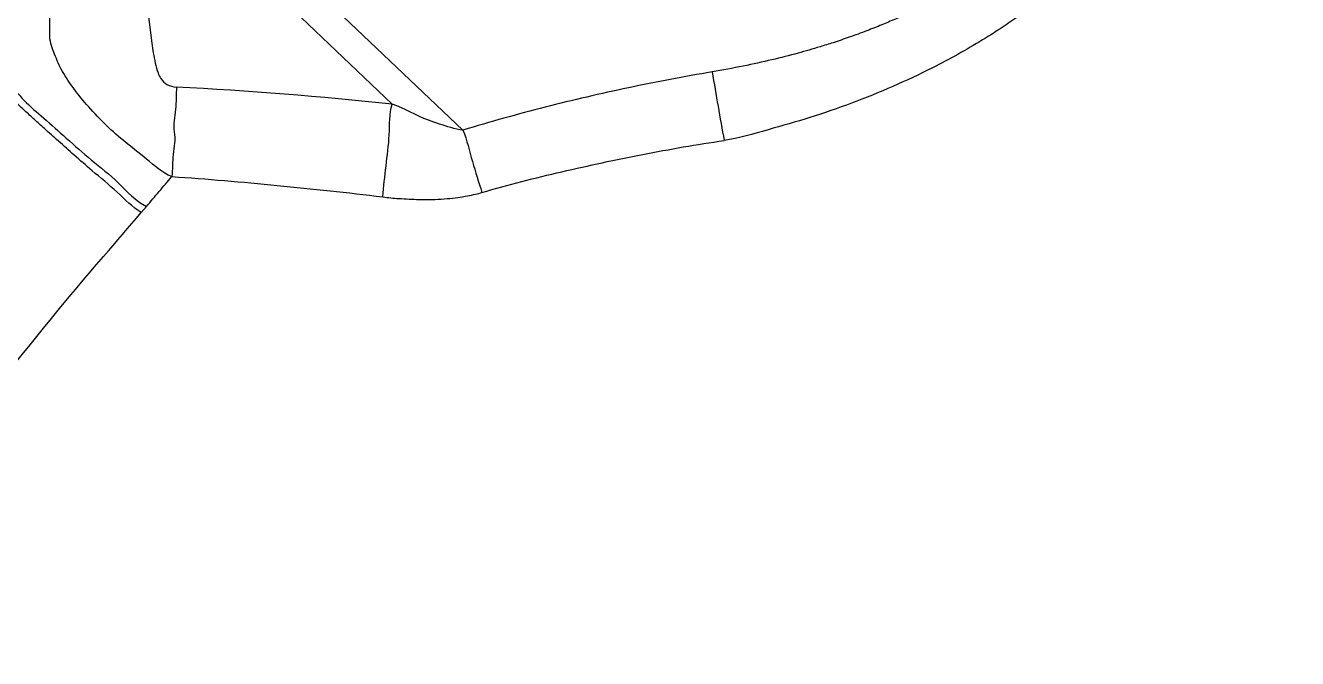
# Model space of a CAD drawing. Header units: millimetres. Extents: x 1145859089 to 1147511753, y -1047484727 to -1047247487.
# Drawn here: x 1146331192.7 to 1146331266.5, y -1047436878 to -1047436841.2 of the extents above; entities that cross this region are included whole.
import ezdxf
from ezdxf.xclip import XClip

# ---------------------------------------------------------------- set-up
doc = ezdxf.new("R2010")
doc.units = ezdxf.units.MM
doc.header["$LTSCALE"] = 100
doc.header["$MEASUREMENT"] = 0
doc.header["$XCLIPFRAME"] = 2
doc.linetypes.add('CENTERX2', pattern=[4, 2.5, -0.5, 0.5, -0.5])
doc.layers.get('0').update_dxf_attribs({"linetype": 'CONTINUOUS'})
for name, color, linetype in [('L-지중매입', 3, 'CENTERX2'), ('XREF', 135, 'CONTINUOUS'), ('단지배치도$0$W240910', 135, 'CONTINUOUS')]:
    doc.layers.add(name, color=color, linetype=linetype)

# ---------------------------------------------------------------- blocks, each defined once
blk = doc.blocks.new('단지배치도$0$zw$9902')
at = {"layer": '단지배치도$0$W240910', "linetype": 'ByBlock', "ltscale": 20}
for p, q in [((62527.44, -65461.767), (62544.452, -65477.987)), ((62540.353, -65476.478), (62526.773, -65463.53)), ((62526.196, -65471.26), (62526.403, -65472.945)), ((62525.794, -65482.771), (62526.1, -65482.419))]:
    blk.add_line(p, q, dxfattribs=at)
at = {"layer": '단지배치도$0$W240910'}
for radius in [11431.377, 11931.377]:
    blk.add_arc((57394.291, -57699.4), radius, 251.6277496, 321.4181311, dxfattribs=at)
at = {"layer": '단지배치도$0$W240910', "linetype": 'ByBlock', "ltscale": 20}
for centre, radius, start, end in [((62841.949, -65427.747), 286.884, 189.40105, 190.20943), ((62514.344, -65726.123), 250.996, 84.05213, 86.91924)]:
    blk.add_arc(centre, radius, start, end, dxfattribs=at)
for points, knots in [([(62588.862, -65443.202), (62588.749, -65444.186), (62588.454, -65446.146), (62587.855, -65449.053), (62587.066, -65451.897), (62586.319, -65453.985), (62585.746, -65455.361), (62585.394, -65456.158), (62584.995, -65456.999), (62584.577, -65457.815), (62584.221, -65458.467), (62583.926, -65458.984), (62583.621, -65459.497), (62583.255, -65460.086), (62582.797, -65460.78), (62582.225, -65461.597), (62581.579, -65462.451), (62580.922, -65463.251), (62580.398, -65463.85), (62579.996, -65464.289), (62579.636, -65464.668), (62579.224, -65465.087), (62578.564, -65465.728), (62577.297, -65466.869), (62575.776, -65468.045), (62574.229, -65469.075), (62573.148, -65469.732), (62572.124, -65470.302), (62571.166, -65470.796), (62570.314, -65471.203), (62569.52, -65471.559), (62568.735, -65471.891), (62567.845, -65472.243), (62566.901, -65472.589), (62565.993, -65472.895), (62565.004, -65473.207), (62563.824, -65473.547), (62562.339, -65473.925), (62560.678, -65474.292), (62559.519, -65474.503), (62558.918, -65474.608)], [0, 0, 0, 0, 2.972308, 5.940877, 8.901705, 11.818447, 12.587247, 13.373265, 14.43024, 15.37964, 16.122682, 16.660142, 17.166141, 17.909976, 18.741607, 19.660745, 20.901374, 21.95333, 22.765542, 23.288653, 23.73983, 24.333963, 25.050906, 26.498161, 29.448916, 30.806994, 32.071979, 33.243608, 34.321472, 35.305093, 36.07715, 36.929226, 37.861586, 38.950552, 39.945245, 40.733721, 42.061928, 43.630184, 45.330349, 47.162667, 47.162667, 47.162667, 47.162667]), ([(62592.879, -65443.7), (62592.751, -65444.782), (62592.247, -65446.862), (62591.473, -65449.988), (62590.471, -65453.025), (62589.254, -65456.035), (62587.824, -65458.925), (62586.149, -65461.714), (62584.245, -65464.34), (62582.121, -65466.775), (62579.807, -65468.992), (62577.308, -65470.995), (62574.603, -65472.805), (62571.948, -65474.281), (62569.398, -65475.481), (62567.021, -65476.44), (62564.601, -65477.281), (62562.127, -65477.975), (62560.469, -65478.451), (62559.607, -65478.596)], [0, 0, 0, 0, 3.268622, 6.397637, 9.667075, 12.850977, 16.13086, 19.328305, 22.601473, 25.847972, 29.009985, 32.200779, 35.444395, 38.763751, 41.302653, 43.894769, 46.449524, 48.984567, 51.607261, 51.607261, 51.607261, 51.607261]), ([(62525.794, -65482.771), (62525.271, -65482.456), (62524.395, -65481.538), (62523.069, -65480.471), (62521.939, -65479.471), (62521.016, -65478.657), (62520.245, -65477.965), (62519.595, -65477.376), (62519.037, -65476.865), (62518.499, -65476.369), (62517.984, -65475.889), (62517.27, -65475.216), (62516.401, -65474.384), (62515.538, -65473.534), (62514.893, -65472.883), (62514.425, -65472.402), (62513.985, -65471.94), (62513.457, -65471.372), (62512.877, -65470.725), (62512.295, -65470.028), (62511.835, -65469.429), (62511.503, -65468.896), (62511.259, -65468.468), (62511.333, -65468.261)], [0, 0, 0, 0, 1.832607, 3.750231, 5.118377, 6.354001, 7.445028, 8.226198, 8.983884, 9.716082, 10.421133, 11.097718, 12.658838, 14.029015, 14.733099, 15.405694, 16.044122, 16.645951, 17.731431, 18.648582, 19.380882, 19.964462, 20.622094, 20.622094, 20.622094, 20.622094]), ([(62520.481, -65472.432), (62520.497, -65471.971), (62520.445, -65471.045), (62520.603, -65470.086), (62520.826, -65469.67)], [0, 0, 0, 0, 1.384017, 2.801385, 2.801385, 2.801385, 2.801385]), ([(62527.56, -65480.689), (62527.012, -65480.465), (62526.129, -65479.653), (62524.783, -65478.664), (62523.625, -65477.594), (62522.624, -65476.543), (62521.796, -65475.506), (62521.13, -65474.491), (62520.712, -65473.479), (62520.468, -65472.782), (62520.481, -65472.432)], [0, 0, 0, 0, 1.776175, 3.501548, 5.039248, 6.491526, 7.85275, 9.019232, 10.108947, 11.158894, 11.158894, 11.158894, 11.158894]), ([(62526.403, -65472.945), (62526.432, -65473.131), (62526.489, -65473.515), (62526.592, -65474.093), (62526.721, -65474.602), (62526.927, -65475.04), (62527.27, -65475.402), (62527.639, -65475.477), (62527.833, -65475.49)], [0, 0, 0, 0, 0.56233, 1.165937, 1.762841, 2.129456, 2.612873, 3.196894, 3.196894, 3.196894, 3.196894]), ([(62558.918, -65474.608), (62557.291, -65474.88), (62554.047, -65475.501), (62549.219, -65476.619), (62546.035, -65477.511), (62544.452, -65477.987)], [0, 0, 0, 0, 4.947838, 9.905098, 14.864046, 14.864046, 14.864046, 14.864046]), ([(62518.006, -65475.35), (62518.394, -65475.566), (62519.003, -65476.349), (62520.191, -65477.324), (62521.481, -65478.494), (62522.914, -65479.763), (62524.518, -65481.001), (62525.451, -65482.119), (62526.096, -65482.417)], [0, 0, 0, 0, 1.332028, 2.878406, 4.627862, 6.553579, 8.611608, 10.743926, 10.743926, 10.743926, 10.743926]), ([(62527.833, -65475.49), (62527.814, -65475.921), (62527.824, -65476.784), (62527.629, -65477.661), (62527.707, -65478.09)], [0, 0, 0, 0, 1.293583, 2.603693, 2.603693, 2.603693, 2.603693]), ([(62539.797, -65481.86), (62539.863, -65481.264), (62539.977, -65480.063), (62540.231, -65478.282), (62540.183, -65477.052), (62540.353, -65476.478)], [0, 0, 0, 0, 1.79903, 3.615786, 5.410591, 5.410591, 5.410591, 5.410591]), ([(62544.452, -65477.987), (62544.212, -65477.989), (62543.538, -65477.766), (62542.139, -65477.371), (62541.071, -65476.746), (62540.353, -65476.478)], [0, 0, 0, 0, 0.721034, 2.082598, 4.381648, 4.381648, 4.381648, 4.381648]), ([(62527.707, -65478.09), (62527.786, -65478.519), (62527.574, -65479.394), (62527.612, -65480.261), (62527.56, -65480.689)], [0, 0, 0, 0, 1.308106, 2.602974, 2.602974, 2.602974, 2.602974]), ([(62544.452, -65477.987), (62544.686, -65478.576), (62544.974, -65479.812), (62545.372, -65481.01), (62545.559, -65481.61)], [0, 0, 0, 0, 1.900403, 3.788591, 3.788591, 3.788591, 3.788591]), ([(62545.559, -65481.61), (62547.088, -65481.149), (62550.192, -65480.378), (62554.877, -65479.371), (62558.026, -65478.819), (62559.607, -65478.596)], [0, 0, 0, 0, 4.791232, 9.585991, 14.376695, 14.376695, 14.376695, 14.376695]), ([(62526.1, -65482.419), (62526.338, -65482.127), (62526.83, -65481.554), (62527.317, -65480.978), (62527.56, -65480.689)], [0, 0, 0, 0, 1.132134, 2.263801, 2.263801, 2.263801, 2.263801]), ([(62527.56, -65480.689), (62529.604, -65480.817), (62533.686, -65481.185), (62537.763, -65481.606), (62539.797, -65481.86)], [0, 0, 0, 0, 6.14527, 12.29393, 12.29393, 12.29393, 12.29393]), ([(62539.797, -65481.86), (62540.11, -65481.912), (62540.816, -65481.964), (62541.83, -65482.024), (62542.763, -65482.017), (62543.515, -65481.973), (62544.139, -65481.904), (62544.686, -65481.814), (62545.152, -65481.719), (62545.432, -65481.641), (62545.559, -65481.61)], [0, 0, 0, 0, 0.951483, 2.119322, 3.048945, 3.747839, 4.37771, 4.933771, 5.410808, 5.803451, 5.803451, 5.803451, 5.803451]), ([(62512.216, -65499.893), (62513.612, -65497.902), (62516.636, -65493.855), (62521.147, -65488.129), (62524.342, -65484.471), (62525.794, -65482.771)], [0, 0, 0, 0, 7.294095, 15.152219, 21.860712, 21.860712, 21.860712, 21.860712])]:
    blk.add_open_spline(points, degree=3, knots=knots, dxfattribs=at)
blk = doc.blocks.new('단지배치도')
blk.add_blockref('단지배치도$0$zw$9902', (141034.193, 142437.157))

msp = doc.modelspace()

# ---------------------------------------------------------------- linework, layer by layer
at = {"layer": 'L-지중매입', "ltscale": 2}
msp.add_arc((1146292364.149594, -1047402174.186541, 0), 45716.750817, 303.4822833292, 333.0437788935, dxfattribs=at)

# ---------------------------------------------------------------- block references
at = {"layer": 'XREF'}
ref = msp.add_blockref('단지배치도', (1146127639.433663, -1047513806.462535), dxfattribs=at)
XClip(ref).set_block_clipping_path([(72982.4064819524, 34919.7593965298), (360382.4067475507, 255319.7593436697)])

doc.saveas('drawing.dxf')
